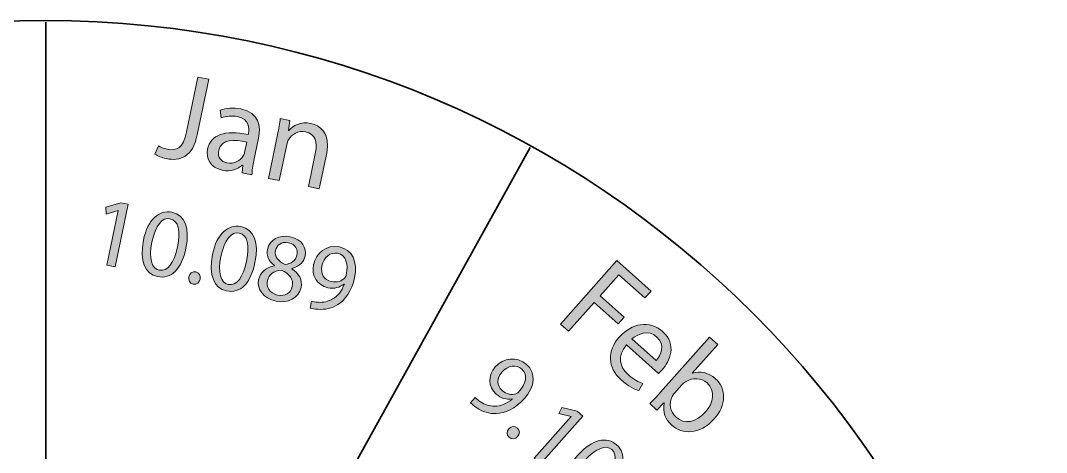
# Model space of a CAD drawing. Header units: inches. Extents: x 3 to 336, y -207 to -2.
# Drawn here: x 174 to 225.7, y -27.3 to -5.5 of the extents above; entities that cross this region are included whole.
import ezdxf

# ---------------------------------------------------------------- set-up
doc = ezdxf.new("R2010")
doc.units = ezdxf.units.IN
doc.header["$MEASUREMENT"] = 0
doc.layers.add('cut', color=7, linetype='Continuous')
doc.layers.add('graveer', color=7, linetype='Continuous')

# ---------------------------------------------------------------- blocks, each defined once
blk = doc.blocks.new('block 4')
at = {"layer": 'graveer'}
h = blk.add_hatch(color=7, dxfattribs=at)
h.dxf.hatch_style = 2
edge = h.paths.add_edge_path()
edge.add_spline(control_points=[(182.966, -8.337), (182.966, -8.337), (183.507, -8.449), (183.507, -8.449), (183.507, -8.449), (182.926, -11.254), (182.926, -11.254), (182.695, -12.368), (182.077, -12.596), (181.355, -12.447), (181.156, -12.406), (180.923, -12.312), (180.798, -12.228), (180.798, -12.228), (180.97, -11.803), (180.97, -11.803), (181.073, -11.869), (181.227, -11.94), (181.407, -11.977), (181.892, -12.078), (182.224, -11.92), (182.394, -11.099), (182.394, -11.099), (182.966, -8.337), (182.966, -8.337)], knot_values=[0, 0, 0, 0, 1, 1, 1, 2, 2, 2, 3, 3, 3, 4, 4, 4, 5, 5, 5, 6, 6, 6, 7, 7, 7, 8, 8, 8, 8], degree=3, periodic=1)
h = blk.add_hatch(color=7, dxfattribs=at)
h.dxf.hatch_style = 2
edge = h.paths.add_edge_path()
edge.add_spline(control_points=[(185.188, -13.169), (185.188, -13.169), (185.223, -12.781), (185.223, -12.781), (185.223, -12.781), (185.205, -12.777), (185.205, -12.777), (184.988, -12.979), (184.62, -13.123), (184.191, -13.034), (183.582, -12.908), (183.359, -12.414), (183.45, -11.979), (183.6, -11.251), (184.33, -10.987), (185.492, -11.234), (185.492, -11.234), (185.505, -11.172), (185.505, -11.172), (185.556, -10.924), (185.58, -10.462), (184.965, -10.334), (184.685, -10.276), (184.374, -10.302), (184.134, -10.395), (184.134, -10.395), (184.085, -10.009), (184.085, -10.009), (184.367, -9.899), (184.749, -9.868), (185.129, -9.946), (186.05, -10.137), (186.144, -10.812), (186.019, -11.415), (186.019, -11.415), (185.785, -12.541), (185.785, -12.541), (185.731, -12.802), (185.691, -13.059), (185.685, -13.272), (185.685, -13.272), (185.188, -13.169), (185.188, -13.169)], knot_values=[0, 0, 0, 0, 1, 1, 1, 2, 2, 2, 3, 3, 3, 4, 4, 4, 5, 5, 5, 6, 6, 6, 7, 7, 7, 8, 8, 8, 9, 9, 9, 10, 10, 10, 11, 11, 11, 12, 12, 12, 13, 13, 13, 14, 14, 14, 14], degree=3, periodic=1)
edge = h.paths.add_edge_path()
edge.add_spline(control_points=[(185.425, -11.616), (184.831, -11.48), (184.131, -11.445), (184.01, -12.03), (183.936, -12.385), (184.138, -12.602), (184.418, -12.66), (184.81, -12.741), (185.11, -12.543), (185.25, -12.306), (185.281, -12.254), (185.305, -12.194), (185.317, -12.139), (185.317, -12.139), (185.425, -11.616), (185.425, -11.616)], knot_values=[0, 0, 0, 0, 1, 1, 1, 2, 2, 2, 3, 3, 3, 4, 4, 4, 5, 5, 5, 5], degree=3, periodic=1)
h = blk.add_hatch(color=7, dxfattribs=at)
h.dxf.hatch_style = 2
edge = h.paths.add_edge_path()
edge.add_spline(control_points=[(186.973, -11.249), (187.037, -10.938), (187.084, -10.682), (187.117, -10.429), (187.117, -10.429), (187.602, -10.53), (187.602, -10.53), (187.602, -10.53), (187.53, -11.034), (187.53, -11.034), (187.53, -11.034), (187.542, -11.036), (187.542, -11.036), (187.751, -10.781), (188.157, -10.574), (188.654, -10.677), (189.072, -10.763), (189.667, -11.146), (189.453, -12.178), (189.453, -12.178), (189.081, -13.976), (189.081, -13.976), (189.081, -13.976), (188.534, -13.862), (188.534, -13.862), (188.534, -13.862), (188.893, -12.127), (188.893, -12.127), (188.993, -11.642), (188.897, -11.2), (188.381, -11.093), (188.02, -11.019), (187.687, -11.216), (187.531, -11.501), (187.491, -11.564), (187.46, -11.655), (187.44, -11.748), (187.44, -11.748), (187.065, -13.558), (187.065, -13.558), (187.065, -13.558), (186.518, -13.445), (186.518, -13.445), (186.518, -13.445), (186.973, -11.249), (186.973, -11.249)], knot_values=[0, 0, 0, 0, 1, 1, 1, 2, 2, 2, 3, 3, 3, 4, 4, 4, 5, 5, 5, 6, 6, 6, 7, 7, 7, 8, 8, 8, 9, 9, 9, 10, 10, 10, 11, 11, 11, 12, 12, 12, 13, 13, 13, 14, 14, 14, 15, 15, 15, 15], degree=3, periodic=1)
h = blk.add_hatch(color=7, dxfattribs=at)
h.dxf.hatch_style = 2
h.paths.add_polyline_path([(178.947, -15.063), (178.937, -15.061), (178.33, -15.242), (178.315, -14.901), (179.078, -14.676), (179.441, -14.751), (178.789, -17.896), (178.378, -17.811)])
h = blk.add_hatch(color=7, dxfattribs=at)
h.dxf.hatch_style = 2
edge = h.paths.add_edge_path()
edge.add_spline(control_points=[(182.358, -16.96), (182.136, -18.029), (181.617, -18.538), (180.92, -18.393), (180.306, -18.266), (180.009, -17.604), (180.215, -16.561), (180.433, -15.507), (181.008, -15.02), (181.647, -15.152), (182.31, -15.29), (182.565, -15.958), (182.358, -16.96)], knot_values=[0, 0, 0, 0, 1, 1, 1, 2, 2, 2, 3, 3, 3, 4, 4, 4, 4], degree=3, periodic=1)
edge = h.paths.add_edge_path()
edge.add_spline(control_points=[(180.64, -16.655), (180.47, -17.472), (180.626, -17.989), (181.013, -18.069), (181.448, -18.159), (181.762, -17.695), (181.928, -16.891), (182.088, -16.117), (181.995, -15.568), (181.554, -15.476), (181.182, -15.399), (180.817, -15.798), (180.64, -16.655)], knot_values=[0, 0, 0, 0, 1, 1, 1, 2, 2, 2, 3, 3, 3, 4, 4, 4, 4], degree=3, periodic=1)
h = blk.add_hatch(color=7, dxfattribs=at)
h.dxf.hatch_style = 2
edge = h.paths.add_edge_path()
edge.add_spline(control_points=[(185.84, -17.681), (185.618, -18.751), (185.099, -19.259), (184.402, -19.115), (183.788, -18.987), (183.491, -18.325), (183.697, -17.283), (183.915, -16.228), (184.491, -15.742), (185.129, -15.874), (185.792, -16.011), (186.047, -16.68), (185.84, -17.681)], knot_values=[0, 0, 0, 0, 1, 1, 1, 2, 2, 2, 3, 3, 3, 4, 4, 4, 4], degree=3, periodic=1)
edge = h.paths.add_edge_path()
edge.add_spline(control_points=[(184.122, -17.376), (183.952, -18.194), (184.108, -18.71), (184.495, -18.79), (184.93, -18.881), (185.243, -18.416), (185.41, -17.612), (185.57, -16.838), (185.477, -16.289), (185.037, -16.198), (184.664, -16.12), (184.299, -16.519), (184.122, -17.376)], knot_values=[0, 0, 0, 0, 1, 1, 1, 2, 2, 2, 3, 3, 3, 4, 4, 4, 4], degree=3, periodic=1)
h = blk.add_hatch(color=7, dxfattribs=at)
h.dxf.hatch_style = 2
edge = h.paths.add_edge_path()
edge.add_spline(control_points=[(186.024, -18.562), (186.106, -18.165), (186.402, -17.934), (186.823, -17.85), (186.823, -17.85), (186.821, -17.834), (186.821, -17.834), (186.507, -17.597), (186.413, -17.295), (186.469, -17.024), (186.572, -16.526), (187.063, -16.274), (187.615, -16.389), (188.225, -16.515), (188.45, -16.96), (188.369, -17.352), (188.314, -17.618), (188.124, -17.877), (187.699, -17.981), (187.699, -17.981), (187.696, -17.995), (187.696, -17.995), (188.055, -18.231), (188.241, -18.557), (188.161, -18.94), (188.048, -19.486), (187.502, -19.757), (186.903, -19.632), (186.245, -19.496), (185.929, -19.022), (186.024, -18.562)], knot_values=[0, 0, 0, 0, 1, 1, 1, 2, 2, 2, 3, 3, 3, 4, 4, 4, 5, 5, 5, 6, 6, 6, 7, 7, 7, 8, 8, 8, 9, 9, 9, 10, 10, 10, 10], degree=3, periodic=1)
edge = h.paths.add_edge_path()
edge.add_spline(control_points=[(187.722, -18.894), (187.801, -18.512), (187.573, -18.272), (187.172, -18.063), (186.782, -18.093), (186.534, -18.294), (186.472, -18.594), (186.391, -18.911), (186.575, -19.242), (186.976, -19.325), (187.358, -19.404), (187.655, -19.218), (187.722, -18.894)], knot_values=[0, 0, 0, 0, 1, 1, 1, 2, 2, 2, 3, 3, 3, 4, 4, 4, 4], degree=3, periodic=1)
edge = h.paths.add_edge_path()
edge.add_spline(control_points=[(186.876, -17.079), (186.811, -17.393), (187.014, -17.612), (187.356, -17.783), (187.646, -17.748), (187.895, -17.597), (187.954, -17.312), (188.006, -17.06), (187.91, -16.768), (187.528, -16.689), (187.174, -16.615), (186.933, -16.808), (186.876, -17.079)], knot_values=[0, 0, 0, 0, 1, 1, 1, 2, 2, 2, 3, 3, 3, 4, 4, 4, 4], degree=3, periodic=1)
h = blk.add_hatch(color=7, dxfattribs=at)
h.dxf.hatch_style = 2
edge = h.paths.add_edge_path()
edge.add_spline(control_points=[(188.687, -19.634), (188.777, -19.663), (188.886, -19.675), (189.034, -19.69), (189.287, -19.707), (189.541, -19.654), (189.755, -19.522), (190.002, -19.376), (190.21, -19.131), (190.345, -18.771), (190.345, -18.771), (190.33, -18.768), (190.33, -18.768), (190.112, -18.945), (189.834, -19.018), (189.52, -18.953), (188.953, -18.836), (188.679, -18.335), (188.79, -17.798), (188.913, -17.203), (189.452, -16.77), (190.096, -16.902), (190.739, -17.036), (191.028, -17.641), (190.861, -18.444), (190.718, -19.136), (190.386, -19.572), (190.014, -19.808), (189.723, -19.994), (189.359, -20.071), (189.012, -20.039), (188.852, -20.031), (188.716, -20.008), (188.615, -19.982), (188.615, -19.982), (188.687, -19.634), (188.687, -19.634)], knot_values=[0, 0, 0, 0, 1, 1, 1, 2, 2, 2, 3, 3, 3, 4, 4, 4, 5, 5, 5, 6, 6, 6, 7, 7, 7, 8, 8, 8, 9, 9, 9, 10, 10, 10, 11, 11, 11, 12, 12, 12, 12], degree=3, periodic=1)
edge = h.paths.add_edge_path()
edge.add_spline(control_points=[(189.217, -17.856), (189.136, -18.248), (189.316, -18.573), (189.684, -18.649), (189.969, -18.708), (190.221, -18.614), (190.371, -18.448), (190.403, -18.415), (190.428, -18.369), (190.442, -18.302), (190.553, -17.764), (190.44, -17.312), (189.995, -17.22), (189.632, -17.145), (189.309, -17.411), (189.217, -17.856)], knot_values=[0, 0, 0, 0, 1, 1, 1, 2, 2, 2, 3, 3, 3, 4, 4, 4, 5, 5, 5, 5], degree=3, periodic=1)
h = blk.add_hatch(color=7, dxfattribs=at)
h.dxf.hatch_style = 2
edge = h.paths.add_edge_path()
edge.add_spline(control_points=[(182.501, -18.403), (182.538, -18.224), (182.685, -18.123), (182.855, -18.158), (183.024, -18.193), (183.114, -18.343), (183.077, -18.522), (183.041, -18.696), (182.903, -18.804), (182.724, -18.767), (182.554, -18.732), (182.465, -18.577), (182.501, -18.403)], knot_values=[0, 0, 0, 0, 1, 1, 1, 2, 2, 2, 3, 3, 3, 4, 4, 4, 4], degree=3, periodic=1)
at = {"layer": 'graveer', "lineweight": 0}
blk.add_lwpolyline([(178.947, -15.063), (178.937, -15.061), (178.33, -15.242), (178.315, -14.901), (179.078, -14.676), (179.441, -14.751), (178.789, -17.896), (178.378, -17.811), (178.947, -15.063)], dxfattribs=at)
for points, knots in [([(182.966, -8.337), (182.966, -8.337), (183.507, -8.449), (183.507, -8.449), (183.507, -8.449), (182.926, -11.254), (182.926, -11.254), (182.695, -12.368), (182.077, -12.596), (181.355, -12.447), (181.156, -12.406), (180.923, -12.312), (180.798, -12.228), (180.798, -12.228), (180.97, -11.803), (180.97, -11.803), (181.073, -11.869), (181.227, -11.94), (181.407, -11.977), (181.892, -12.078), (182.224, -11.92), (182.394, -11.099), (182.394, -11.099), (182.966, -8.337), (182.966, -8.337)], [0, 0, 0, 0, 1, 1, 1, 2, 2, 2, 3, 3, 3, 4, 4, 4, 5, 5, 5, 6, 6, 6, 7, 7, 7, 8, 8, 8, 8]), ([(185.188, -13.169), (185.188, -13.169), (185.223, -12.781), (185.223, -12.781), (185.223, -12.781), (185.205, -12.777), (185.205, -12.777), (184.988, -12.979), (184.62, -13.123), (184.191, -13.034), (183.582, -12.908), (183.359, -12.414), (183.45, -11.979), (183.6, -11.251), (184.33, -10.987), (185.492, -11.234), (185.492, -11.234), (185.505, -11.172), (185.505, -11.172), (185.556, -10.924), (185.58, -10.462), (184.965, -10.334), (184.685, -10.276), (184.374, -10.302), (184.134, -10.395), (184.134, -10.395), (184.085, -10.009), (184.085, -10.009), (184.367, -9.899), (184.749, -9.868), (185.129, -9.946), (186.05, -10.137), (186.144, -10.812), (186.019, -11.415), (186.019, -11.415), (185.785, -12.541), (185.785, -12.541), (185.731, -12.802), (185.691, -13.059), (185.685, -13.272), (185.685, -13.272), (185.188, -13.169), (185.188, -13.169)], [0, 0, 0, 0, 1, 1, 1, 2, 2, 2, 3, 3, 3, 4, 4, 4, 5, 5, 5, 6, 6, 6, 7, 7, 7, 8, 8, 8, 9, 9, 9, 10, 10, 10, 11, 11, 11, 12, 12, 12, 13, 13, 13, 14, 14, 14, 14]), ([(186.973, -11.249), (187.037, -10.938), (187.084, -10.682), (187.117, -10.429), (187.117, -10.429), (187.602, -10.53), (187.602, -10.53), (187.602, -10.53), (187.53, -11.034), (187.53, -11.034), (187.53, -11.034), (187.542, -11.036), (187.542, -11.036), (187.751, -10.781), (188.157, -10.574), (188.654, -10.677), (189.072, -10.763), (189.667, -11.146), (189.453, -12.178), (189.453, -12.178), (189.081, -13.976), (189.081, -13.976), (189.081, -13.976), (188.534, -13.862), (188.534, -13.862), (188.534, -13.862), (188.893, -12.127), (188.893, -12.127), (188.993, -11.642), (188.897, -11.2), (188.381, -11.093), (188.02, -11.019), (187.687, -11.216), (187.531, -11.501), (187.491, -11.564), (187.46, -11.655), (187.44, -11.748), (187.44, -11.748), (187.065, -13.558), (187.065, -13.558), (187.065, -13.558), (186.518, -13.445), (186.518, -13.445), (186.518, -13.445), (186.973, -11.249), (186.973, -11.249)], [0, 0, 0, 0, 1, 1, 1, 2, 2, 2, 3, 3, 3, 4, 4, 4, 5, 5, 5, 6, 6, 6, 7, 7, 7, 8, 8, 8, 9, 9, 9, 10, 10, 10, 11, 11, 11, 12, 12, 12, 13, 13, 13, 14, 14, 14, 15, 15, 15, 15]), ([(185.425, -11.616), (184.831, -11.48), (184.131, -11.445), (184.01, -12.03), (183.936, -12.385), (184.138, -12.602), (184.418, -12.66), (184.81, -12.741), (185.11, -12.543), (185.25, -12.306), (185.281, -12.254), (185.305, -12.194), (185.317, -12.139), (185.317, -12.139), (185.425, -11.616), (185.425, -11.616)], [0, 0, 0, 0, 1, 1, 1, 2, 2, 2, 3, 3, 3, 4, 4, 4, 5, 5, 5, 5]), ([(182.358, -16.96), (182.136, -18.029), (181.617, -18.538), (180.92, -18.393), (180.306, -18.266), (180.009, -17.604), (180.215, -16.561), (180.433, -15.507), (181.008, -15.02), (181.647, -15.152), (182.31, -15.29), (182.565, -15.958), (182.358, -16.96)], [0, 0, 0, 0, 1, 1, 1, 2, 2, 2, 3, 3, 3, 4, 4, 4, 4]), ([(180.64, -16.655), (180.47, -17.472), (180.626, -17.989), (181.013, -18.069), (181.448, -18.159), (181.762, -17.695), (181.928, -16.891), (182.088, -16.117), (181.995, -15.568), (181.554, -15.476), (181.182, -15.399), (180.817, -15.798), (180.64, -16.655)], [0, 0, 0, 0, 1, 1, 1, 2, 2, 2, 3, 3, 3, 4, 4, 4, 4]), ([(185.84, -17.681), (185.618, -18.751), (185.099, -19.259), (184.402, -19.115), (183.788, -18.987), (183.491, -18.325), (183.697, -17.283), (183.915, -16.228), (184.491, -15.742), (185.129, -15.874), (185.792, -16.011), (186.047, -16.68), (185.84, -17.681)], [0, 0, 0, 0, 1, 1, 1, 2, 2, 2, 3, 3, 3, 4, 4, 4, 4]), ([(184.122, -17.376), (183.952, -18.194), (184.108, -18.71), (184.495, -18.79), (184.93, -18.881), (185.243, -18.416), (185.41, -17.612), (185.57, -16.838), (185.477, -16.289), (185.037, -16.198), (184.664, -16.12), (184.299, -16.519), (184.122, -17.376)], [0, 0, 0, 0, 1, 1, 1, 2, 2, 2, 3, 3, 3, 4, 4, 4, 4]), ([(186.024, -18.562), (186.106, -18.165), (186.402, -17.934), (186.823, -17.85), (186.823, -17.85), (186.821, -17.834), (186.821, -17.834), (186.507, -17.597), (186.413, -17.295), (186.469, -17.024), (186.572, -16.526), (187.063, -16.274), (187.615, -16.389), (188.225, -16.515), (188.45, -16.96), (188.369, -17.352), (188.314, -17.618), (188.124, -17.877), (187.699, -17.981), (187.699, -17.981), (187.696, -17.995), (187.696, -17.995), (188.055, -18.231), (188.241, -18.557), (188.161, -18.94), (188.048, -19.486), (187.502, -19.757), (186.903, -19.632), (186.245, -19.496), (185.929, -19.022), (186.024, -18.562)], [0, 0, 0, 0, 1, 1, 1, 2, 2, 2, 3, 3, 3, 4, 4, 4, 5, 5, 5, 6, 6, 6, 7, 7, 7, 8, 8, 8, 9, 9, 9, 10, 10, 10, 10]), ([(186.876, -17.079), (186.811, -17.393), (187.014, -17.612), (187.356, -17.783), (187.646, -17.748), (187.895, -17.597), (187.954, -17.312), (188.006, -17.06), (187.91, -16.768), (187.528, -16.689), (187.174, -16.615), (186.933, -16.808), (186.876, -17.079)], [0, 0, 0, 0, 1, 1, 1, 2, 2, 2, 3, 3, 3, 4, 4, 4, 4]), ([(188.687, -19.634), (188.777, -19.663), (188.886, -19.675), (189.034, -19.69), (189.287, -19.707), (189.541, -19.654), (189.755, -19.522), (190.002, -19.376), (190.21, -19.131), (190.345, -18.771), (190.345, -18.771), (190.33, -18.768), (190.33, -18.768), (190.112, -18.945), (189.834, -19.018), (189.52, -18.953), (188.953, -18.836), (188.679, -18.335), (188.79, -17.798), (188.913, -17.203), (189.452, -16.77), (190.096, -16.902), (190.739, -17.036), (191.028, -17.641), (190.861, -18.444), (190.718, -19.136), (190.386, -19.572), (190.014, -19.808), (189.723, -19.994), (189.359, -20.071), (189.012, -20.039), (188.852, -20.031), (188.716, -20.008), (188.615, -19.982), (188.615, -19.982), (188.687, -19.634), (188.687, -19.634)], [0, 0, 0, 0, 1, 1, 1, 2, 2, 2, 3, 3, 3, 4, 4, 4, 5, 5, 5, 6, 6, 6, 7, 7, 7, 8, 8, 8, 9, 9, 9, 10, 10, 10, 11, 11, 11, 12, 12, 12, 12]), ([(189.217, -17.856), (189.136, -18.248), (189.316, -18.573), (189.684, -18.649), (189.969, -18.708), (190.221, -18.614), (190.371, -18.448), (190.403, -18.415), (190.428, -18.369), (190.442, -18.302), (190.553, -17.764), (190.44, -17.312), (189.995, -17.22), (189.632, -17.145), (189.309, -17.411), (189.217, -17.856)], [0, 0, 0, 0, 1, 1, 1, 2, 2, 2, 3, 3, 3, 4, 4, 4, 5, 5, 5, 5]), ([(187.722, -18.894), (187.801, -18.512), (187.573, -18.272), (187.172, -18.063), (186.782, -18.093), (186.534, -18.294), (186.472, -18.594), (186.391, -18.911), (186.575, -19.242), (186.976, -19.325), (187.358, -19.404), (187.655, -19.218), (187.722, -18.894)], [0, 0, 0, 0, 1, 1, 1, 2, 2, 2, 3, 3, 3, 4, 4, 4, 4]), ([(182.501, -18.403), (182.538, -18.224), (182.685, -18.123), (182.855, -18.158), (183.024, -18.193), (183.114, -18.343), (183.077, -18.522), (183.041, -18.696), (182.903, -18.804), (182.724, -18.767), (182.554, -18.732), (182.465, -18.577), (182.501, -18.403)], [0, 0, 0, 0, 1, 1, 1, 2, 2, 2, 3, 3, 3, 4, 4, 4, 4])]:
    blk.add_open_spline(points, degree=3, knots=knots, dxfattribs=at)
blk = doc.blocks.new('block 5')
at = {"layer": 'graveer'}
h = blk.add_hatch(color=7, dxfattribs=at)
h.dxf.hatch_style = 2
h.paths.add_polyline_path([(204.085, -17.587), (205.806, -19.12), (205.498, -19.467), (204.189, -18.301), (203.242, -19.363), (204.451, -20.441), (204.147, -20.782), (202.938, -19.704), (201.649, -21.151), (201.236, -20.783)])
h = blk.add_hatch(color=7, dxfattribs=at)
h.dxf.hatch_style = 2
edge = h.paths.add_edge_path()
edge.add_spline(control_points=[(204.571, -21.832), (204.078, -22.405), (204.231, -22.958), (204.649, -23.33), (204.947, -23.596), (205.174, -23.705), (205.39, -23.778), (205.39, -23.778), (205.195, -24.14), (205.195, -24.14), (204.989, -24.076), (204.67, -23.927), (204.304, -23.602), (203.598, -22.973), (203.59, -22.131), (204.207, -21.439), (204.824, -20.747), (205.717, -20.565), (206.386, -21.161), (207.135, -21.828), (206.747, -22.665), (206.371, -23.087), (206.295, -23.173), (206.227, -23.23), (206.184, -23.269), (206.184, -23.269), (204.571, -21.832), (204.571, -21.832)], knot_values=[0, 0, 0, 0, 1, 1, 1, 2, 2, 2, 3, 3, 3, 4, 4, 4, 5, 5, 5, 6, 6, 6, 7, 7, 7, 8, 8, 8, 9, 9, 9, 9], degree=3, periodic=1)
edge = h.paths.add_edge_path()
edge.add_spline(control_points=[(206.061, -22.623), (206.303, -22.362), (206.556, -21.848), (206.087, -21.43), (205.665, -21.054), (205.133, -21.278), (204.842, -21.538), (204.842, -21.538), (206.061, -22.623), (206.061, -22.623)], knot_values=[0, 0, 0, 0, 1, 1, 1, 2, 2, 2, 3, 3, 3, 3], degree=3, periodic=1)
h = blk.add_hatch(color=7, dxfattribs=at)
h.dxf.hatch_style = 2
edge = h.paths.add_edge_path()
edge.add_spline(control_points=[(205.74, -24.796), (205.889, -24.648), (206.106, -24.424), (206.287, -24.221), (206.287, -24.221), (208.759, -21.446), (208.759, -21.446), (208.759, -21.446), (209.172, -21.814), (209.172, -21.814), (209.172, -21.814), (207.887, -23.255), (207.887, -23.255), (207.887, -23.255), (207.897, -23.264), (207.897, -23.264), (208.272, -23.139), (208.685, -23.209), (209.055, -23.539), (209.624, -24.046), (209.605, -24.879), (208.979, -25.572), (208.248, -26.393), (207.368, -26.34), (206.855, -25.884), (206.523, -25.588), (206.372, -25.223), (206.471, -24.768), (206.471, -24.768), (206.458, -24.755), (206.458, -24.755), (206.458, -24.755), (206.1, -25.117), (206.1, -25.117), (206.1, -25.117), (205.74, -24.796), (205.74, -24.796)], knot_values=[0, 0, 0, 0, 1, 1, 1, 2, 2, 2, 3, 3, 3, 4, 4, 4, 5, 5, 5, 6, 6, 6, 7, 7, 7, 8, 8, 8, 9, 9, 9, 10, 10, 10, 11, 11, 11, 12, 12, 12, 12], degree=3, periodic=1)
edge = h.paths.add_edge_path()
edge.add_spline(control_points=[(206.992, -24.261), (206.945, -24.313), (206.908, -24.374), (206.875, -24.429), (206.698, -24.79), (206.763, -25.205), (207.066, -25.476), (207.502, -25.865), (208.08, -25.741), (208.549, -25.215), (208.959, -24.755), (209.073, -24.15), (208.627, -23.753), (208.342, -23.499), (207.903, -23.457), (207.535, -23.699), (207.483, -23.738), (207.418, -23.782), (207.359, -23.848), (207.359, -23.848), (206.992, -24.261), (206.992, -24.261)], knot_values=[0, 0, 0, 0, 1, 1, 1, 2, 2, 2, 3, 3, 3, 4, 4, 4, 5, 5, 5, 6, 6, 6, 7, 7, 7, 7], degree=3, periodic=1)
h = blk.add_hatch(color=7, dxfattribs=at)
h.dxf.hatch_style = 2
edge = h.paths.add_edge_path()
edge.add_spline(control_points=[(196.944, -24.485), (197.007, -24.555), (197.095, -24.62), (197.215, -24.708), (197.427, -24.85), (197.673, -24.93), (197.924, -24.923), (198.211, -24.92), (198.513, -24.812), (198.81, -24.567), (198.81, -24.567), (198.799, -24.558), (198.799, -24.558), (198.522, -24.601), (198.244, -24.526), (198.005, -24.313), (197.573, -23.928), (197.586, -23.357), (197.95, -22.947), (198.355, -22.493), (199.038, -22.388), (199.529, -22.825), (200.019, -23.262), (199.967, -23.93), (199.421, -24.542), (198.951, -25.07), (198.445, -25.281), (198.005, -25.3), (197.66, -25.316), (197.307, -25.2), (197.022, -24.999), (196.888, -24.912), (196.781, -24.824), (196.707, -24.751), (196.707, -24.751), (196.944, -24.485), (196.944, -24.485)], knot_values=[0, 0, 0, 0, 1, 1, 1, 2, 2, 2, 3, 3, 3, 4, 4, 4, 5, 5, 5, 6, 6, 6, 7, 7, 7, 8, 8, 8, 9, 9, 9, 10, 10, 10, 11, 11, 11, 12, 12, 12, 12], degree=3, periodic=1)
edge = h.paths.add_edge_path()
edge.add_spline(control_points=[(198.291, -23.211), (198.025, -23.51), (198.018, -23.881), (198.298, -24.131), (198.516, -24.325), (198.781, -24.369), (198.994, -24.301), (199.039, -24.288), (199.083, -24.261), (199.129, -24.21), (199.494, -23.8), (199.622, -23.352), (199.283, -23.049), (199.006, -22.803), (198.594, -22.871), (198.291, -23.211)], knot_values=[0, 0, 0, 0, 1, 1, 1, 2, 2, 2, 3, 3, 3, 4, 4, 4, 5, 5, 5, 5], degree=3, periodic=1)
h = blk.add_hatch(color=7, dxfattribs=at)
h.dxf.hatch_style = 2
h.paths.add_polyline_path([(201.779, -25.445), (201.771, -25.438), (201.154, -25.292), (201.311, -24.989), (202.085, -25.175), (202.361, -25.422), (200.225, -27.82), (199.911, -27.54)])
h = blk.add_hatch(color=7, dxfattribs=at)
h.dxf.hatch_style = 2
edge = h.paths.add_edge_path()
edge.add_spline(control_points=[(198.64, -26.063), (198.761, -25.927), (198.939, -25.913), (199.068, -26.028), (199.197, -26.144), (199.2, -26.318), (199.079, -26.455), (198.96, -26.587), (198.787, -26.611), (198.65, -26.49), (198.521, -26.375), (198.522, -26.196), (198.64, -26.063)], knot_values=[0, 0, 0, 0, 1, 1, 1, 2, 2, 2, 3, 3, 3, 4, 4, 4, 4], degree=3, periodic=1)
h = blk.add_hatch(color=7, dxfattribs=at)
h.dxf.hatch_style = 2
edge = h.paths.add_edge_path()
edge.add_spline(control_points=[(203.783, -28.793), (203.057, -29.609), (202.353, -29.789), (201.822, -29.316), (201.353, -28.898), (201.427, -28.177), (202.127, -27.377), (202.843, -26.572), (203.584, -26.439), (204.072, -26.873), (204.577, -27.323), (204.464, -28.029), (203.783, -28.793)], knot_values=[0, 0, 0, 0, 1, 1, 1, 2, 2, 2, 3, 3, 3, 4, 4, 4, 4], degree=3, periodic=1)
edge = h.paths.add_edge_path()
edge.add_spline(control_points=[(202.448, -27.67), (201.893, -28.293), (201.769, -28.818), (202.064, -29.081), (202.396, -29.377), (202.9, -29.131), (203.445, -28.519), (203.972, -27.928), (204.165, -27.406), (203.83, -27.107), (203.546, -26.854), (203.03, -27.017), (202.448, -27.67)], knot_values=[0, 0, 0, 0, 1, 1, 1, 2, 2, 2, 3, 3, 3, 4, 4, 4, 4], degree=3, periodic=1)
h = blk.add_hatch(color=7, dxfattribs=at)
h.dxf.hatch_style = 2
edge = h.paths.add_edge_path()
edge.add_spline(control_points=[(206.315, -29.434), (206.315, -29.434), (205.4, -28.619), (205.4, -28.619), (205.4, -28.619), (204.759, -29.153), (204.759, -29.153), (204.82, -29.194), (204.878, -29.233), (204.967, -29.312), (205.151, -29.476), (205.3, -29.682), (205.368, -29.902), (205.461, -30.176), (205.432, -30.521), (205.162, -30.823), (204.745, -31.292), (204.06, -31.311), (203.54, -30.847), (203.278, -30.613), (203.122, -30.343), (203.074, -30.166), (203.074, -30.166), (203.375, -29.992), (203.375, -29.992), (203.422, -30.139), (203.552, -30.388), (203.77, -30.582), (204.076, -30.854), (204.515, -30.889), (204.801, -30.568), (205.074, -30.254), (205.064, -29.849), (204.585, -29.421), (204.449, -29.3), (204.328, -29.219), (204.23, -29.152), (204.23, -29.152), (205.41, -28.138), (205.41, -28.138), (205.41, -28.138), (206.558, -29.161), (206.558, -29.161), (206.558, -29.161), (206.315, -29.434), (206.315, -29.434)], knot_values=[0, 0, 0, 0, 1, 1, 1, 2, 2, 2, 3, 3, 3, 4, 4, 4, 5, 5, 5, 6, 6, 6, 7, 7, 7, 8, 8, 8, 9, 9, 9, 10, 10, 10, 11, 11, 11, 12, 12, 12, 13, 13, 13, 14, 14, 14, 15, 15, 15, 15], degree=3, periodic=1)
at = {"layer": 'graveer', "lineweight": 0}
for points in [[(204.085, -17.587), (205.806, -19.12), (205.498, -19.467), (204.189, -18.301), (203.242, -19.363), (204.451, -20.441), (204.147, -20.782), (202.938, -19.704), (201.649, -21.151), (201.236, -20.783), (204.085, -17.587)], [(201.779, -25.445), (201.771, -25.438), (201.154, -25.292), (201.311, -24.989), (202.085, -25.175), (202.361, -25.422), (200.225, -27.82), (199.911, -27.54), (201.779, -25.445)]]:
    blk.add_lwpolyline(points, dxfattribs=at)
for points, knots in [([(204.571, -21.832), (204.078, -22.405), (204.231, -22.958), (204.649, -23.33), (204.947, -23.596), (205.174, -23.705), (205.39, -23.778), (205.39, -23.778), (205.195, -24.14), (205.195, -24.14), (204.989, -24.076), (204.67, -23.927), (204.304, -23.602), (203.598, -22.973), (203.59, -22.131), (204.207, -21.439), (204.824, -20.747), (205.717, -20.565), (206.386, -21.161), (207.135, -21.828), (206.747, -22.665), (206.371, -23.087), (206.295, -23.173), (206.227, -23.23), (206.184, -23.269), (206.184, -23.269), (204.571, -21.832), (204.571, -21.832)], [0, 0, 0, 0, 1, 1, 1, 2, 2, 2, 3, 3, 3, 4, 4, 4, 5, 5, 5, 6, 6, 6, 7, 7, 7, 8, 8, 8, 9, 9, 9, 9]), ([(206.061, -22.623), (206.303, -22.362), (206.556, -21.848), (206.087, -21.43), (205.665, -21.054), (205.133, -21.278), (204.842, -21.538), (204.842, -21.538), (206.061, -22.623), (206.061, -22.623)], [0, 0, 0, 0, 1, 1, 1, 2, 2, 2, 3, 3, 3, 3]), ([(205.74, -24.796), (205.889, -24.648), (206.106, -24.424), (206.287, -24.221), (206.287, -24.221), (208.759, -21.446), (208.759, -21.446), (208.759, -21.446), (209.172, -21.814), (209.172, -21.814), (209.172, -21.814), (207.887, -23.255), (207.887, -23.255), (207.887, -23.255), (207.897, -23.264), (207.897, -23.264), (208.272, -23.139), (208.685, -23.209), (209.055, -23.539), (209.624, -24.046), (209.605, -24.879), (208.979, -25.572), (208.248, -26.393), (207.368, -26.34), (206.855, -25.884), (206.523, -25.588), (206.372, -25.223), (206.471, -24.768), (206.471, -24.768), (206.458, -24.755), (206.458, -24.755), (206.458, -24.755), (206.1, -25.117), (206.1, -25.117), (206.1, -25.117), (205.74, -24.796), (205.74, -24.796)], [0, 0, 0, 0, 1, 1, 1, 2, 2, 2, 3, 3, 3, 4, 4, 4, 5, 5, 5, 6, 6, 6, 7, 7, 7, 8, 8, 8, 9, 9, 9, 10, 10, 10, 11, 11, 11, 12, 12, 12, 12]), ([(196.944, -24.485), (197.007, -24.555), (197.095, -24.62), (197.215, -24.708), (197.427, -24.85), (197.673, -24.93), (197.924, -24.923), (198.211, -24.92), (198.513, -24.812), (198.81, -24.567), (198.81, -24.567), (198.799, -24.558), (198.799, -24.558), (198.522, -24.601), (198.244, -24.526), (198.005, -24.313), (197.573, -23.928), (197.586, -23.357), (197.95, -22.947), (198.355, -22.493), (199.038, -22.388), (199.529, -22.825), (200.019, -23.262), (199.967, -23.93), (199.421, -24.542), (198.951, -25.07), (198.445, -25.281), (198.005, -25.3), (197.66, -25.316), (197.307, -25.2), (197.022, -24.999), (196.888, -24.912), (196.781, -24.824), (196.707, -24.751), (196.707, -24.751), (196.944, -24.485), (196.944, -24.485)], [0, 0, 0, 0, 1, 1, 1, 2, 2, 2, 3, 3, 3, 4, 4, 4, 5, 5, 5, 6, 6, 6, 7, 7, 7, 8, 8, 8, 9, 9, 9, 10, 10, 10, 11, 11, 11, 12, 12, 12, 12]), ([(198.291, -23.211), (198.025, -23.51), (198.018, -23.881), (198.298, -24.131), (198.516, -24.325), (198.781, -24.369), (198.994, -24.301), (199.039, -24.288), (199.083, -24.261), (199.129, -24.21), (199.494, -23.8), (199.622, -23.352), (199.283, -23.049), (199.006, -22.803), (198.594, -22.871), (198.291, -23.211)], [0, 0, 0, 0, 1, 1, 1, 2, 2, 2, 3, 3, 3, 4, 4, 4, 5, 5, 5, 5]), ([(206.992, -24.261), (206.945, -24.313), (206.908, -24.374), (206.875, -24.429), (206.698, -24.79), (206.763, -25.205), (207.066, -25.476), (207.502, -25.865), (208.08, -25.741), (208.549, -25.215), (208.959, -24.755), (209.073, -24.15), (208.627, -23.753), (208.342, -23.499), (207.903, -23.457), (207.535, -23.699), (207.483, -23.738), (207.418, -23.782), (207.359, -23.848), (207.359, -23.848), (206.992, -24.261), (206.992, -24.261)], [0, 0, 0, 0, 1, 1, 1, 2, 2, 2, 3, 3, 3, 4, 4, 4, 5, 5, 5, 6, 6, 6, 7, 7, 7, 7]), ([(198.64, -26.063), (198.761, -25.927), (198.939, -25.913), (199.068, -26.028), (199.197, -26.144), (199.2, -26.318), (199.079, -26.455), (198.96, -26.587), (198.787, -26.611), (198.65, -26.49), (198.521, -26.375), (198.522, -26.196), (198.64, -26.063)], [0, 0, 0, 0, 1, 1, 1, 2, 2, 2, 3, 3, 3, 4, 4, 4, 4]), ([(203.783, -28.793), (203.057, -29.609), (202.353, -29.789), (201.822, -29.316), (201.353, -28.898), (201.427, -28.177), (202.127, -27.377), (202.843, -26.572), (203.584, -26.439), (204.072, -26.873), (204.577, -27.323), (204.464, -28.029), (203.783, -28.793)], [0, 0, 0, 0, 1, 1, 1, 2, 2, 2, 3, 3, 3, 4, 4, 4, 4]), ([(202.448, -27.67), (201.893, -28.293), (201.769, -28.818), (202.064, -29.081), (202.396, -29.377), (202.9, -29.131), (203.445, -28.519), (203.972, -27.928), (204.165, -27.406), (203.83, -27.107), (203.546, -26.854), (203.03, -27.017), (202.448, -27.67)], [0, 0, 0, 0, 1, 1, 1, 2, 2, 2, 3, 3, 3, 4, 4, 4, 4]), ([(206.315, -29.434), (206.315, -29.434), (205.4, -28.619), (205.4, -28.619), (205.4, -28.619), (204.759, -29.153), (204.759, -29.153), (204.82, -29.194), (204.878, -29.233), (204.967, -29.312), (205.151, -29.476), (205.3, -29.682), (205.368, -29.902), (205.461, -30.176), (205.432, -30.521), (205.162, -30.823), (204.745, -31.292), (204.06, -31.311), (203.54, -30.847), (203.278, -30.613), (203.122, -30.343), (203.074, -30.166), (203.074, -30.166), (203.375, -29.992), (203.375, -29.992), (203.422, -30.139), (203.552, -30.388), (203.77, -30.582), (204.076, -30.854), (204.515, -30.889), (204.801, -30.568), (205.074, -30.254), (205.064, -29.849), (204.585, -29.421), (204.449, -29.3), (204.328, -29.219), (204.23, -29.152), (204.23, -29.152), (205.41, -28.138), (205.41, -28.138), (205.41, -28.138), (206.558, -29.161), (206.558, -29.161), (206.558, -29.161), (206.315, -29.434), (206.315, -29.434)], [0, 0, 0, 0, 1, 1, 1, 2, 2, 2, 3, 3, 3, 4, 4, 4, 5, 5, 5, 6, 6, 6, 7, 7, 7, 8, 8, 8, 9, 9, 9, 10, 10, 10, 11, 11, 11, 12, 12, 12, 13, 13, 13, 14, 14, 14, 15, 15, 15, 15])]:
    blk.add_open_spline(points, degree=3, knots=knots, dxfattribs=at)

msp = doc.modelspace()

# ---------------------------------------------------------------- linework, layer by layer
at = {"layer": 'cut', "color": 1, "lineweight": 35}
msp.add_open_spline([(225.741, -55.939), (225.741, -28.078), (203.155, -5.491), (175.293, -5.491), (147.431, -5.491), (124.845, -28.078), (124.845, -55.939), (124.845, -83.801), (147.431, -106.388), (175.293, -106.388), (203.155, -106.388), (225.741, -83.801), (225.741, -55.939)], degree=3, knots=[0, 0, 0, 0, 1, 1, 1, 2, 2, 2, 3, 3, 3, 4, 4, 4, 4], dxfattribs=at)
at = {"layer": 'graveer', "color": 7, "lineweight": 35}
for points in [[(175.293, -5.582), (175.293, -55.939)], [(199.707, -11.896), (175.293, -55.939)]]:
    msp.add_lwpolyline(points, dxfattribs=at)

# ---------------------------------------------------------------- block references
at = {"layer": 'graveer'}
for name in ['block 4', 'block 5']:
    msp.add_blockref(name, (0, 0), dxfattribs=at)

doc.saveas('drawing.dxf')
